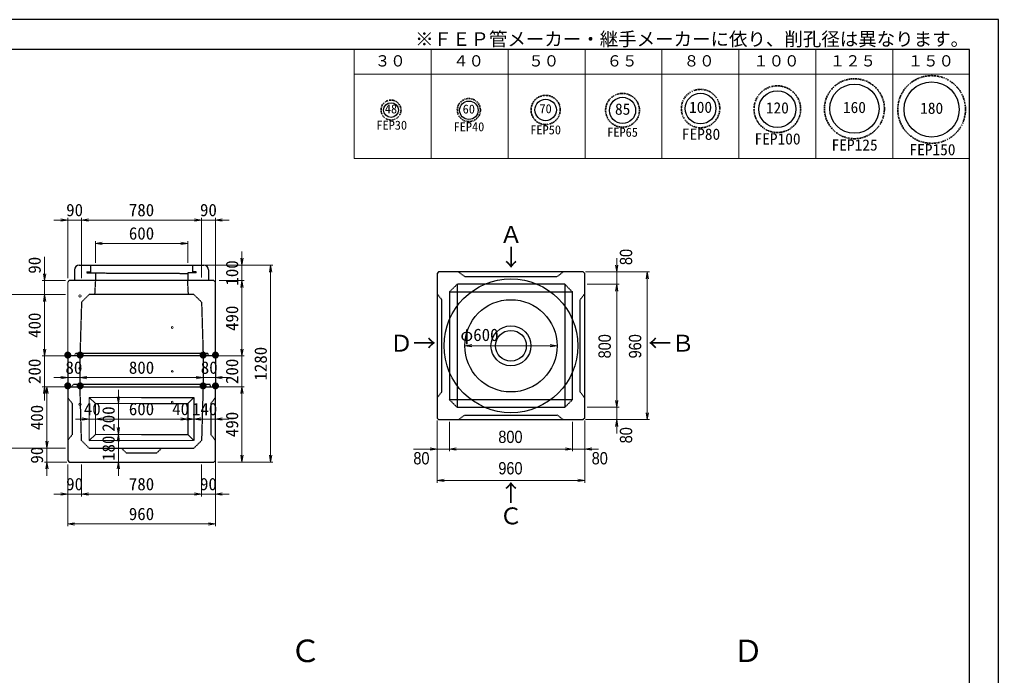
# Model space of a CAD drawing. Units: millimetres, scale not verified. Extents: x -297 to 298, y -210 to 211.
# Drawn here: x -20.2 to 297.9, y -2.7 to 210.5 of the extents above; entities that cross this region are included whole.
import ezdxf
from ezdxf.enums import TextEntityAlignment as Align

# ---------------------------------------------------------------- set-up
doc = ezdxf.new("R2010")
doc.units = ezdxf.units.MM
doc.linetypes.add('USER1', pattern=[12.95, 6.35, -3.175, 0.25, -3.175])
doc.linetypes.add('USER2', pattern=[4.7625, 3.175, -1.5875])
doc.layers.add('0-0', color=7, linetype='Continuous')
for name, color, linetype, lineweight in [('0-1_0', 9, 'Continuous', 25), ('0-2_dims', 7, 'Continuous', 18), ('0-3_pen1実線', 4, 'Continuous', 13), ('0-4_pen2実線', 3, 'Continuous', 13), ('0-5_pen3実線', 7, 'Continuous', 25), ('0-6_pen4実線', 7, 'Continuous', 25), ('0-7_pen2破線', 3, 'USER2', 25), ('0-8_鉄筋', 7, 'Continuous', 25), ('0-9_draw', 7, 'Continuous', 13)]:
    doc.layers.add(name, color=color, linetype=linetype, lineweight=lineweight)
doc.styles.add('ＭＳ ゴシック', font='')
doc.styles.add('ＭＳ Ｐゴシック', font='')
doc.styles.get('ＭＳ ゴシック').set_extended_font_data('MS Gothic')
doc.styles.get('ＭＳ Ｐゴシック').set_extended_font_data('MS PGothic')

# ---------------------------------------------------------------- blocks, each defined once
blk = doc.blocks.new('部分図 1')
at = {"layer": '0-1_0'}
blk.add_lwpolyline([(0.1, 0.3), (11898.1, 0.3), (11898.1, 8410.3), (0.1, 8410.3)], close=True, dxfattribs=at)
at = {"layer": '0-2_dims'}
for p, q in [((7709.94, 7506.5), (7709.94, 8215.2)), ((8211.94, 7506.5), (8211.94, 8215.2)), ((8710.94, 7506.5), (8710.94, 8215.2)), ((9210.94, 7506.5), (9210.94, 8215.2)), ((9710.94, 7506.5), (9710.94, 8215.2)), ((10209.94, 7506.5), (10209.94, 8215.2)), ((10710.94, 7506.5), (10710.94, 8215.2)), ((11211.94, 7506.5), (11211.94, 8215.2)), ((11708.94, 7506.5), (11708.94, 8215.2)), ((7709.94, 8055.3), (11708.94, 8055.3)), ((11708.94, 7506.5), (7709.94, 7506.5)), ((5848.5, 7107), (5758.5, 7107)), ((5848.5, 6728.8), (5848.5, 7122)), ((5848.5, 7107), (5938.9, 7107)), ((5938.9, 6728.8), (5938.9, 7122)), ((5938.9, 6728.8), (5938.9, 7122)), ((5938.9, 7107), (6028.9, 7107)), ((5938.9, 7107), (6718.5, 7107)), ((6718.5, 7107), (6628.5, 7107)), ((6718.5, 6733), (6718.5, 7122)), ((6718.5, 6733), (6718.5, 7122)), ((6718.5, 7107), (6808.5, 7107)), ((6808.5, 6675), (6808.5, 7122)), ((6808.5, 7107), (6898.5, 7107)), ((6028.5, 6828), (6028.5, 6970)), ((6028.5, 6955), (6628.74, 6955)), ((6628.74, 6828), (6628.74, 6970)), ((6981.5, 6813), (6981.5, 6903)), ((5698.06, 6713), (5698.06, 6868)), ((6748.5, 6813), (6996.5, 6813)), ((6778.5, 6813), (7182.5, 6813)), ((6981.5, 6813), (6981.5, 6713)), ((7167.5, 6813), (7167.5, 5533)), ((5833.5, 6713), (5683.06, 6713)), ((5698.06, 6713), (5698.06, 6623)), ((6833.5, 6713), (6996.5, 6713)), ((6833.5, 6713), (6996.5, 6713)), ((6981.5, 6713), (6981.5, 6623)), ((6981.5, 6713), (6981.5, 6223)), ((5818.5, 6623), (5438.5, 6623)), ((5833.5, 6623), (5683.06, 6623)), ((5833.5, 6623), (5683.06, 6623)), ((5698.06, 6623), (5698.06, 6533)), ((5698.06, 6623), (5698.06, 6223)), ((5698.06, 6223), (5698.06, 6313)), ((6981.5, 6223), (6981.5, 6313)), ((8429.5, 6289), (9029.5, 6289)), ((5833.5, 6223), (5683.06, 6223)), ((5833.5, 6223), (5683.06, 6223)), ((5698.06, 6223), (5698.06, 6023)), ((6833.5, 6223), (6996.5, 6223)), ((6833.5, 6223), (6996.5, 6223)), ((6981.5, 6223), (6981.5, 6023)), ((5848.5, 6082.45), (5758.5, 6082.45)), ((5848.5, 6022.9), (5848.5, 6097.45)), ((5848.5, 6082.45), (5928.91, 6082.45)), ((5928.91, 6038), (5928.91, 6097.45)), ((5928.91, 6038), (5928.91, 6097.45)), ((5928.91, 6082.45), (6018.91, 6082.45)), ((5928.91, 6082.45), (6728.5, 6082.45)), ((6728.5, 6082.45), (6638.5, 6082.45)), ((6728.5, 6038), (6728.5, 6097.45)), ((6728.5, 6038), (6728.5, 6097.45)), ((6728.5, 6082.45), (6808.5, 6082.45)), ((6808.5, 6023), (6808.5, 6097.45)), ((6808.5, 6082.45), (6898.5, 6082.45)), ((5818.5, 6023), (5683.06, 6023)), ((5833.5, 6023), (5698.06, 6023)), ((5698.06, 6023), (5698.06, 5933)), ((5713.06, 6023), (5713.06, 5623)), ((6178.5, 5913), (6178.5, 6003)), ((6823.5, 6023), (6996.5, 6023)), ((6833.5, 6023), (6996.5, 6023)), ((6981.5, 6023), (6981.5, 5533)), ((6981.5, 6023), (6981.5, 5933)), ((6178.5, 5913), (6193.5, 5913)), ((6178.5, 5713), (6178.5, 5913)), ((5988.5, 5813), (5898.5, 5813)), ((5988.5, 5813), (5988.5, 5798)), ((5988.5, 5813), (6028.5, 5813)), ((6028.5, 5813), (6028.5, 5798)), ((6028.5, 5813), (6118.5, 5813)), ((6028.5, 5813), (6028.5, 5798)), ((6028.5, 5813), (6628.5, 5813)), ((6178.5, 5713), (6178.5, 5803)), ((6628.5, 5813), (6538.5, 5813)), ((6668.5, 5813), (6578.5, 5813)), ((6628.5, 5813), (6628.5, 5798)), ((6628.5, 5813), (6628.5, 5798)), ((6628.5, 5813), (6668.5, 5813)), ((6668.5, 5813), (6668.5, 5798)), ((6668.5, 5813), (6758.5, 5813)), ((6668.5, 5813), (6668.5, 5798)), ((6668.5, 5813), (6808.5, 5813)), ((6808.5, 5813), (6808.5, 5798)), ((6808.5, 5813), (6898.5, 5813)), ((5713.06, 5623), (5713.06, 5713)), ((6178.5, 5713), (6193.5, 5713)), ((6178.5, 5533), (6178.5, 5713)), ((6178.5, 5713), (6193.5, 5713)), ((6178.5, 5713), (6178.5, 5623)), ((5818.5, 5623), (5438.5, 5623)), ((5833.5, 5623), (5698.06, 5623)), ((5833.5, 5623), (5698.06, 5623)), ((5713.06, 5623), (5713.06, 5533)), ((6808.5, 5551), (6808.5, 5310)), ((5843.5, 5533), (5698.06, 5533)), ((5713.06, 5533), (5713.06, 5443)), ((5848.5, 5517.5), (5848.5, 5310)), ((5938.9, 5517.5), (5938.9, 5310)), ((5938.9, 5517.5), (5938.9, 5310)), ((6128.5, 5533), (6193.5, 5533)), ((6178.5, 5533), (6178.5, 5443)), ((6718.5, 5517.5), (6718.5, 5310)), ((6718.5, 5517.5), (6718.5, 5310)), ((6823.5, 5533), (6996.5, 5533)), ((6838.5, 5533), (7182.5, 5533)), ((5848.5, 5450.62), (5848.5, 5116)), ((6808.5, 5465), (6808.5, 5116)), ((5848.5, 5325), (5758.5, 5325)), ((5848.5, 5325), (5938.9, 5325)), ((5938.9, 5325), (6028.9, 5325)), ((5938.9, 5325), (6718.5, 5325)), ((6718.5, 5325), (6628.5, 5325)), ((6718.5, 5325), (6808.5, 5325)), ((6808.5, 5325), (6898.5, 5325)), ((5848.5, 5131), (6808.5, 5131))]:
    blk.add_line(p, q, dxfattribs=at)
at = {"layer": '0-2_dims', "lineweight": 13}
for p, q in [((9417.5, 6769), (9417.5, 6859)), ((9214.5, 6769), (9630.5, 6769)), ((9214.5, 6769), (9432.5, 6769)), ((9417.5, 6689), (9417.5, 6769)), ((9615.5, 5809), (9615.5, 6769)), ((9224.5, 6689), (9432.5, 6689)), ((9224.5, 6689), (9432.5, 6689)), ((9417.5, 6689), (9417.5, 5889)), ((9417.5, 6689), (9417.5, 6599)), ((9417.5, 5889), (9417.5, 5979)), ((9224.5, 5889), (9432.5, 5889)), ((9224.5, 5889), (9432.5, 5889)), ((9417.5, 5889), (9417.5, 5809)), ((8249.5, 5804), (8249.5, 5399)), ((8249.5, 5804), (8249.5, 5603)), ((8329.5, 5794), (8329.5, 5603)), ((8329.5, 5794), (8329.5, 5603)), ((9129.5, 5794), (9129.5, 5603)), ((9129.5, 5794), (9129.5, 5603)), ((9209.5, 5804), (9209.5, 5399)), ((9209.5, 5804), (9209.5, 5603)), ((9214.5, 5809), (9432.5, 5809)), ((9214.5, 5809), (9630.5, 5809)), ((9417.5, 5809), (9417.5, 5719)), ((8249.5, 5618), (8095.41, 5618)), ((8329.5, 5618), (8249.5, 5618)), ((8329.5, 5618), (9129.5, 5618)), ((8329.5, 5618), (8419.5, 5618)), ((9129.5, 5618), (9039.5, 5618)), ((9129.5, 5618), (9209.5, 5618)), ((9209.5, 5618), (9299.5, 5618)), ((8249.5, 5414), (9209.5, 5414))]:
    blk.add_line(p, q, dxfattribs=at)
at = {"layer": '0-2_dims'}
for points in [[(5803.5, 7099.5), (5848.5, 7107), (5803.5, 7114.5)], [(5983.9, 7114.5), (5938.9, 7107), (5983.9, 7099.5)], [(5983.9, 7114.5), (5938.9, 7107), (5983.9, 7099.5)], [(6673.5, 7099.5), (6718.5, 7107), (6673.5, 7114.5)], [(6673.5, 7099.5), (6718.5, 7107), (6673.5, 7114.5)], [(6853.5, 7114.5), (6808.5, 7107), (6853.5, 7099.5)], [(6073.5, 6962.5), (6028.5, 6955), (6073.5, 6947.5)], [(6583.74, 6947.5), (6628.74, 6955), (6583.74, 6962.5)], [(6974, 6858), (6981.5, 6813), (6989, 6858)], [(7175, 6768), (7167.5, 6813), (7160, 6768)], [(5690.56, 6758), (5698.06, 6713), (5705.56, 6758)], [(6989, 6668), (6981.5, 6713), (6974, 6668)], [(6989, 6668), (6981.5, 6713), (6974, 6668)], [(5705.56, 6578), (5698.06, 6623), (5690.56, 6578)], [(5705.56, 6578), (5698.06, 6623), (5690.56, 6578)], [(5690.56, 6268), (5698.06, 6223), (5705.56, 6268)], [(5690.56, 6268), (5698.06, 6223), (5705.56, 6268)], [(6974, 6268), (6981.5, 6223), (6989, 6268)], [(6974, 6268), (6981.5, 6223), (6989, 6268)], [(8474.5, 6296.5), (8429.5, 6289), (8474.5, 6281.5)], [(8984.5, 6281.5), (9029.5, 6289), (8984.5, 6296.5)], [(5803.5, 6074.95), (5848.5, 6082.45), (5803.5, 6089.95)], [(5973.91, 6089.95), (5928.91, 6082.45), (5973.91, 6074.95)], [(5973.91, 6089.95), (5928.91, 6082.45), (5973.91, 6074.95)], [(6683.5, 6074.95), (6728.5, 6082.45), (6683.5, 6089.95)], [(6683.5, 6074.95), (6728.5, 6082.45), (6683.5, 6089.95)], [(6853.5, 6089.95), (6808.5, 6082.45), (6853.5, 6074.95)], [(5705.56, 5978), (5698.06, 6023), (5690.56, 5978)], [(5720.56, 5978), (5713.06, 6023), (5705.56, 5978)], [(6989, 5978), (6981.5, 6023), (6974, 5978)], [(6989, 5978), (6981.5, 6023), (6974, 5978)], [(6171, 5958), (6178.5, 5913), (6186, 5958)], [(5943.5, 5805.5), (5988.5, 5813), (5943.5, 5820.5)], [(6073.5, 5820.5), (6028.5, 5813), (6073.5, 5805.5)], [(6073.5, 5820.5), (6028.5, 5813), (6073.5, 5805.5)], [(6583.5, 5805.5), (6628.5, 5813), (6583.5, 5820.5)], [(6583.5, 5805.5), (6628.5, 5813), (6583.5, 5820.5)], [(6623.5, 5805.5), (6668.5, 5813), (6623.5, 5820.5)], [(6713.5, 5820.5), (6668.5, 5813), (6713.5, 5805.5)], [(6853.5, 5820.5), (6808.5, 5813), (6853.5, 5805.5)], [(6171, 5758), (6178.5, 5713), (6186, 5758)], [(5705.56, 5668), (5713.06, 5623), (5720.56, 5668)], [(5705.56, 5668), (5713.06, 5623), (5720.56, 5668)], [(6186, 5668), (6178.5, 5713), (6171, 5668)], [(6974, 5578), (6981.5, 5533), (6989, 5578)], [(7160, 5578), (7167.5, 5533), (7175, 5578)], [(5720.56, 5488), (5713.06, 5533), (5705.56, 5488)], [(6186, 5488), (6178.5, 5533), (6171, 5488)], [(5803.5, 5317.5), (5848.5, 5325), (5803.5, 5332.5)], [(5983.9, 5332.5), (5938.9, 5325), (5983.9, 5317.5)], [(5983.9, 5332.5), (5938.9, 5325), (5983.9, 5317.5)], [(6673.5, 5317.5), (6718.5, 5325), (6673.5, 5332.5)], [(6673.5, 5317.5), (6718.5, 5325), (6673.5, 5332.5)], [(6853.5, 5332.5), (6808.5, 5325), (6853.5, 5317.5)], [(5893.5, 5138.5), (5848.5, 5131), (5893.5, 5123.5)], [(6763.5, 5123.5), (6808.5, 5131), (6763.5, 5138.5)]]:
    blk.add_lwpolyline(points, dxfattribs=at)
at = {"layer": '0-2_dims', "lineweight": 13}
for points in [[(9410, 6814), (9417.5, 6769), (9425, 6814)], [(9623, 6724), (9615.5, 6769), (9608, 6724)], [(9425, 6644), (9417.5, 6689), (9410, 6644)], [(9425, 6644), (9417.5, 6689), (9410, 6644)], [(9410, 5934), (9417.5, 5889), (9425, 5934)], [(9410, 5934), (9417.5, 5889), (9425, 5934)], [(9608, 5854), (9615.5, 5809), (9623, 5854)], [(9425, 5764), (9417.5, 5809), (9410, 5764)], [(8204.5, 5610.5), (8249.5, 5618), (8204.5, 5625.5)], [(8374.5, 5625.5), (8329.5, 5618), (8374.5, 5610.5)], [(8374.5, 5625.5), (8329.5, 5618), (8374.5, 5610.5)], [(9084.5, 5610.5), (9129.5, 5618), (9084.5, 5625.5)], [(9084.5, 5610.5), (9129.5, 5618), (9084.5, 5625.5)], [(9254.5, 5625.5), (9209.5, 5618), (9254.5, 5610.5)], [(8294.5, 5421.5), (8249.5, 5414), (8294.5, 5406.5)], [(9164.5, 5406.5), (9209.5, 5414), (9164.5, 5421.5)]]:
    blk.add_lwpolyline(points, dxfattribs=at)
at = {"layer": '0-3_pen1実線'}
blk.add_line((6628.5, 6760.02), (6631.48, 6763), dxfattribs=at)
at = {"layer": '0-4_pen2実線'}
blk.add_line((6684.5, 6769), (6684.5, 6763), dxfattribs=at)
for centre, radius in [((5928.5, 6613), 8), ((6528.5, 6408), 6), ((5928.5, 6143), 8), ((6528.5, 6123), 6), ((6528.5, 5923), 6), ((5928.5, 5908), 8)]:
    blk.add_circle(centre, radius, dxfattribs=at)
at = {"layer": '0-5_pen3実線'}
for p, q in [((5923.5, 6813), (6733.5, 6813)), ((5893.5, 6783), (5893.5, 6713)), ((6763.5, 6783), (6763.5, 6713)), ((8259.5, 6769), (8249.5, 6759)), ((8249.5, 6759), (8249.5, 5819)), ((9199.5, 6769), (8259.5, 6769)), ((9199.5, 6769), (9209.5, 6759)), ((9209.5, 5819), (9209.5, 6759)), ((6798.5, 6713), (5858.5, 6713)), ((6808.5, 6703), (6798.5, 6713)), ((6808.5, 6223), (6808.5, 6703)), ((6808.5, 6223), (5848.5, 6223)), ((6808.5, 6223), (6808.5, 6023)), ((5848.5, 6023), (5848.5, 5543)), ((6808.5, 5543), (6808.5, 6023)), ((6328.5, 5953), (6668.5, 5953)), ((6668.5, 5953), (6628.5, 5913)), ((6668.5, 5953), (6668.5, 5673)), ((6328.5, 5913), (6628.5, 5913)), ((6628.5, 5913), (6628.5, 5713)), ((8249.5, 5819), (8259.5, 5809)), ((8259.5, 5809), (9199.5, 5809)), ((9209.5, 5819), (9199.5, 5809)), ((5988.5, 5673), (6667.03, 5674.47)), ((6328.5, 5713), (6628.5, 5713)), ((6628.5, 5713), (6668.5, 5673)), ((5848.5, 5543), (5858.5, 5533)), ((6808.5, 5543), (6798.5, 5533)), ((5858.5, 5533), (6798.5, 5533))]:
    blk.add_line(p, q, dxfattribs=at)
blk.add_lwpolyline([(5848.5, 6223), (5848.5, 6023), (6808.5, 6023)], dxfattribs=at)
for radius in [435, 300, 130, 100]:
    blk.add_circle((8729.5, 6289), radius, dxfattribs=at)
for centre, start, end in [((5923.5, 6783), 90, 180), ((6733.5, 6783), 0, 90)]:
    blk.add_arc(centre, 30, start, end, dxfattribs=at)
at = {"layer": '0-6_pen4実線'}
blk.add_lwpolyline([(200.1, 200.3), (11709.1, 200.3), (11709.1, 8215.3), (200.1, 8215.3)], close=True, dxfattribs=at)
at = {"layer": '0-7_pen2破線'}
for p, q in [((5996.5, 6813), (5996.5, 6763)), ((6660.5, 6813), (6660.5, 6769)), ((5972.5, 6769), (5996.5, 6769)), ((5972.5, 6769), (5972.5, 6763)), ((5972.5, 6763), (6628.5, 6760.02)), ((6028.5, 6763), (6028.5, 6713)), ((6628.5, 6763), (6628.5, 6713)), ((6684.5, 6763), (6628.5, 6763)), ((6684.5, 6769), (6660.5, 6769)), ((8389.5, 6769), (8429.5, 6739)), ((9069.5, 6769), (9029.5, 6739)), ((6028.5, 6713), (6023.5, 6623)), ((6633.5, 6623), (6628.5, 6713)), ((8329.5, 6639), (8379.5, 6689)), ((9079.5, 6689), (8379.5, 6689)), ((8379.5, 6689), (8379.5, 5889)), ((8429.5, 6739), (9029.5, 6739)), ((9079.5, 6689), (9129.5, 6639)), ((9079.5, 6689), (9079.5, 5889)), ((5938.5, 6573), (5988.5, 6623)), ((6328.5, 6623), (5988.5, 6623)), ((6668.5, 6623), (6328.5, 6623)), ((6668.5, 6623), (6718.5, 6573)), ((8249.5, 6629), (8279.5, 6589)), ((8329.5, 6639), (8329.5, 5939)), ((8329.5, 6639), (9129.5, 6639)), ((9129.5, 5939), (9129.5, 6639)), ((9209.5, 6629), (9179.5, 6589)), ((5938.5, 6573), (5928.5, 6238)), ((6718.5, 6573), (6728.5, 6238)), ((5898.5, 6238), (5893.5, 6223)), ((6328.5, 6238), (5898.5, 6238)), ((6758.5, 6238), (6328.5, 6238)), ((6758.5, 6238), (6763.5, 6223)), ((5928.5, 6223), (5928.5, 6038)), ((6728.5, 6223), (6728.5, 6038)), ((5878.5, 6023), (5883.5, 6038)), ((6328.5, 6038), (5883.5, 6038)), ((5938.5, 5673), (5928.91, 6023)), ((6773.5, 6038), (6328.5, 6038)), ((6778.5, 6023), (6773.5, 6038)), ((5848.5, 5953), (5878.5, 5913)), ((6808.5, 5953), (6778.5, 5913)), ((8379.5, 5889), (8329.5, 5939)), ((8329.5, 5939), (9129.5, 5939)), ((9129.5, 5939), (9079.5, 5889)), ((6778.5, 5913), (6778.5, 5713)), ((8379.5, 5889), (9079.5, 5889)), ((8389.5, 5809), (8429.5, 5839)), ((8429.5, 5839), (9029.5, 5839)), ((9069.5, 5809), (9029.5, 5839)), ((5988.5, 5623), (5938.5, 5673)), ((6778.5, 5713), (6808.5, 5673)), ((5988.5, 5623), (6668.5, 5623)), ((6228.5, 5593), (6198.5, 5623)), ((6428.5, 5593), (6458.5, 5623)), ((6228.5, 5593), (6428.5, 5593))]:
    blk.add_line(p, q, dxfattribs=at)
for points in [[(8249.5, 5949), (8279.5, 5989), (8279.5, 6589)], [(9209.5, 5949), (9179.5, 5989), (9179.5, 6589)], [(6728.5, 6023), (6718.5, 5673), (6668.5, 5623)], [(5878.5, 5913), (5878.5, 5713), (5848.5, 5673)]]:
    blk.add_lwpolyline(points, dxfattribs=at)
at = {"layer": '0-8_鉄筋', "color": 1, "linetype": 'USER1', "lineweight": 35}
for centre, radius in [((10962.04, 7830.6), 195), ((11464.04, 7825.6), 220.1), ((9962.04, 7831.7), 125), ((10461.04, 7827.6), 151.71), ((8456.04, 7821.6), 75), ((8955.04, 7822.7), 95), ((9454.84, 7820.6), 110), ((7950.04, 7821.7), 65)]:
    blk.add_circle(centre, radius, dxfattribs=at)
at = {"layer": '0-8_鉄筋', "color": 1}
for centre, radius in [((10962.04, 7830.7), 160), ((11464.04, 7825.7), 179.11), ((8955.04, 7822.7), 70), ((9455.04, 7819.7), 85), ((9962.04, 7831.7), 100), ((10461.04, 7827.7), 120), ((7950.04, 7821.7), 48), ((8456.04, 7820.7), 60)]:
    blk.add_circle(centre, radius, dxfattribs=at)
at = {"layer": '0-9_draw'}
for p, q in [((5848.5, 6703), (5858.5, 6713)), ((5848.5, 6703), (5848.5, 6223)), ((5988.5, 5953), (6328.5, 5953)), ((5988.5, 5953), (5988.5, 5673)), ((5988.5, 5953), (6028.5, 5913)), ((6028.5, 5913), (6328.5, 5913)), ((6028.5, 5913), (6028.5, 5713)), ((6028.5, 5713), (5988.5, 5673)), ((6028.5, 5713), (6328.5, 5713))]:
    blk.add_line(p, q, dxfattribs=at)
at = {"layer": '0-2_dims', "style": 'ＭＳ ゴシック'}
for s, height, p in [('※ＦＥＰ管メーカー・継手メーカーに依り、削孔径は異なります。', 87.98, (8106.76, 8213.13)), ('３０', 73.31, (7844.94, 8083.2)), ('４０', 73.31, (8353.94, 8083.2)), ('５０', 73.31, (8842.94, 8083.2)), ('６５', 73.31, (9351.94, 8083.2)), ('８０', 73.31, (9852.94, 8083.2)), ('１００', 73.31, (10304.94, 8083.2)), ('１２５', 73.31, (10801.94, 8083.2)), ('１５０', 73.31, (11308.94, 8083.2)), ('90', 80.65, (5838.7, 7107.5)), ('780', 80.65, (6246.2, 7107.5)), ('90', 80.65, (6708.5, 7107.5)), ('Ａ', 110, (8655.5, 6925)), ('600', 80.65, (6246.12, 6955.5)), ('↓', 110, (8655.5, 6775)), ('φ600', 80.65, (8401, 6296)), ('Ｄ→', 110, (7942.5, 6218)), ('←Ｂ', 110, (9622.5, 6218)), ('●', 36.66, (5823.5, 6198)), ('●', 36.66, (5903.8, 6198)), ('●', 36.66, (6703.2, 6198)), ('●', 36.66, (6783.4, 6198)), ('80', 80.65, (5833.71, 6082.95)), ('800', 80.65, (6246.21, 6082.95)), ('80', 80.65, (6713.5, 6082.95)), ('●', 36.66, (5823.4, 5998.1)), ('●', 36.66, (5903.9, 5998.1)), ('●', 36.66, (6702.9, 5997.9)), ('●', 36.66, (6783.5, 5998.1)), ('40', 80.65, (5953.5, 5813.5)), ('600', 80.65, (6246, 5813.5)), ('40', 80.65, (6527.5, 5814)), ('140', 80.65, (6656, 5813.5)), ('90', 80.65, (5838.7, 5325.5)), ('780', 80.65, (6246.2, 5325.5)), ('90', 80.65, (6708.5, 5325.5)), ('↑', 110, (8654.5, 5245)), ('960', 80.65, (6246, 5131.5)), ('Ｃ', 110, (8654.5, 5095))]:
    blk.add_text(s, height=height, dxfattribs=at).set_placement(p, align=Align.BOTTOM_LEFT)
at = {"layer": '0-2_dims', "style": 'ＭＳ Ｐゴシック', "width": 0.9}
for s, p in [('80', (9541.59, 6814)), ('800', (9402.5, 6207.18)), ('960', (9600.5, 6207.18)), ('80', (9541.59, 5654.91))]:
    blk.add_text(s, height=79.98, rotation=90, dxfattribs=at).set_placement(p, align=Align.BOTTOM_LEFT)
at = {"layer": '0-2_dims', "style": 'ＭＳ ゴシック'}
for s, p in [('90', (5697.56, 6758)), ('100', (6981, 6680.5)), ('400', (5697.56, 6340.5)), ('490', (6981, 6385.5)), ('1280', (7167, 6063)), ('200', (5697.56, 6040.5)), ('200', (6981, 6040.5)), ('400', (5712.56, 5740.5)), ('200', (6178, 5730.5)), ('490', (6981, 5695.5)), ('180', (6178, 5540.5)), ('90', (5712.56, 5523))]:
    blk.add_text(s, height=80.65, rotation=90, dxfattribs=at).set_placement(p, align=Align.BOTTOM_LEFT)
at = {"layer": '0-2_dims', "style": 'ＭＳ Ｐゴシック', "width": 0.9}
for s, p in [('800', (8647.68, 5633)), ('80', (8095.41, 5493.91)), ('80', (9254.5, 5493.91)), ('960', (8647.68, 5429))]:
    blk.add_text(s, height=79.98, dxfattribs=at).set_placement(p, align=Align.BOTTOM_LEFT)
at = {"layer": '0-8_鉄筋', "style": 'ＭＳ ゴシック'}
for s, height, p in [('48', 58.65, (7909.84, 7782.6)), ('60', 58.65, (8415.84, 7781.6)), ('70', 58.65, (8914.84, 7783.6)), ('85', 73.31, (9405.84, 7769.4)), ('100', 73.31, (9887.34, 7781.6)), ('120', 73.31, (10386.34, 7777.6)), ('160', 73.31, (10887.34, 7780.6)), ('180', 73.31, (11389.34, 7775.6)), ('FEP30', 58.65, (7855.04, 7676.7)), ('FEP40', 58.65, (8356.84, 7666.5)), ('FEP50', 58.65, (8855.24, 7646.3)), ('FEP65', 58.65, (9355.44, 7630.6)), ('FEP80', 73.31, (9840.44, 7606.5)), ('FEP100', 73.31, (10312.84, 7575.8)), ('FEP125', 73.31, (10813.84, 7536.2)), ('FEP150', 73.31, (11319.84, 7505.8)), ('Ｃ', 146.6, (7293.97, 4188.23)), ('Ｄ', 146.6, (10170.97, 4188.23))]:
    blk.add_text(s, height=height, dxfattribs=at).set_placement(p, align=Align.BOTTOM_LEFT)

msp = doc.modelspace()

# ---------------------------------------------------------------- block references
at = {"layer": '0-0', "xscale": 0.05, "yscale": 0.05}
msp.add_blockref('部分図 1', (-297, -210), dxfattribs=at)

doc.saveas('drawing.dxf')
